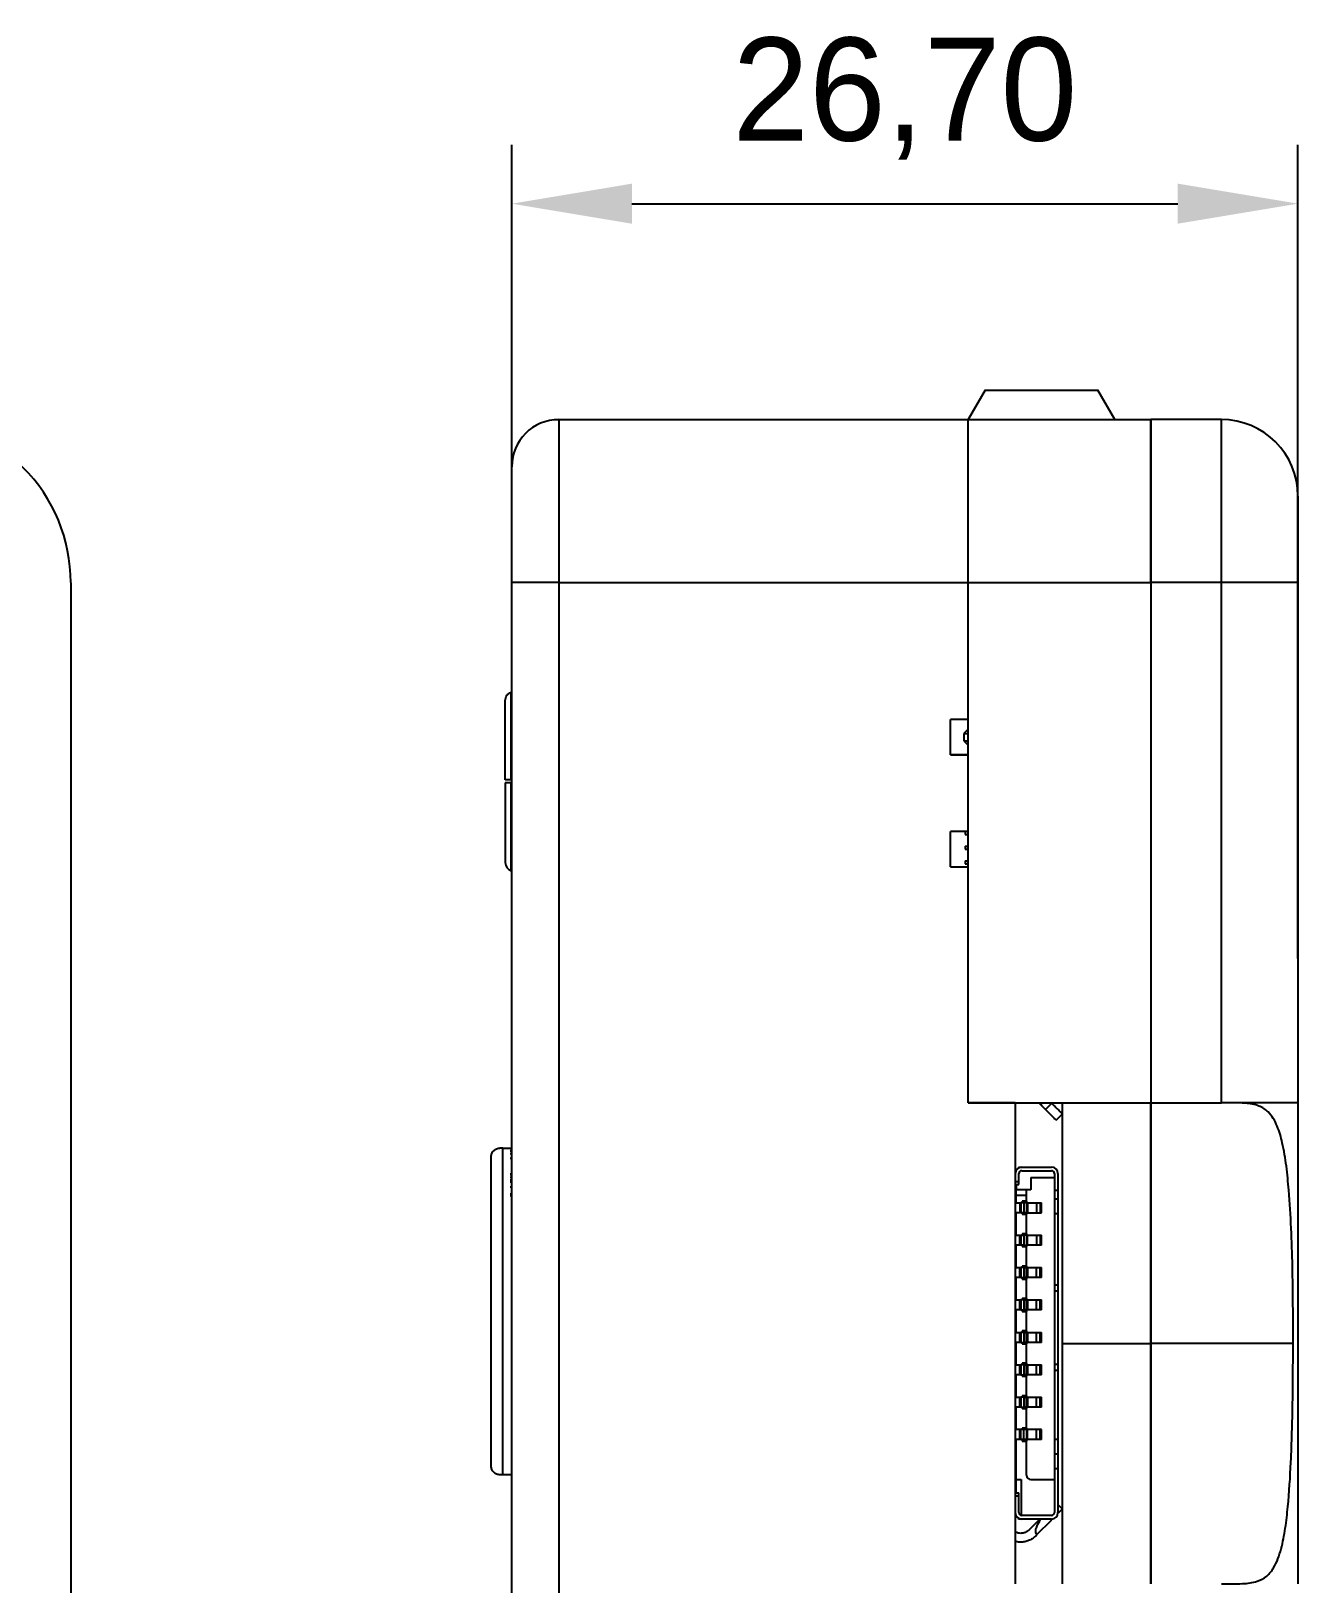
# Model space of a CAD drawing. Header units: millimetres. Extents: x 392 to 586, y 927 to 1144.
# Drawn here: x 542.8 to 585.8, y 1089.9 to 1142.6 of the extents above; entities that cross this region are included whole.
import ezdxf

# ---------------------------------------------------------------- set-up
doc = ezdxf.new("R2010")
doc.units = ezdxf.units.MM
doc.header["$PDSIZE"] = -1
doc.dimstyles.new('ISO-25', dxfattribs={"dimtxt": 2.5, "dimasz": 2.5, "dimexe": 1.25, "dimexo": 0.625, "dimtad": 1, "dimtxsty": 'Standard', "dimcen": 2.5, "dimadec": 0, "dimazin": 0, "dimtfac": 1, "dimtmove": 0, "dimatfit": 3, "dimfxl": 1, "dimarcsym": 0})

# ---------------------------------------------------------------- blocks, each defined once
blk = doc.blocks.new('*D8')
at = {"color": 0, "lineweight": -2}
for p, q in [((559.129, 1111.088), (559.129, 1138.725)), ((585.829, 1111.088), (585.829, 1138.725)), ((563.209, 1136.725), (581.749, 1136.725))]:
    blk.add_line(p, q, dxfattribs=at)
at = {"color": 0}
for points in [[(563.209, 1137.405), (563.209, 1136.045), (559.129, 1136.725)], [(581.749, 1136.045), (581.749, 1137.405), (585.829, 1136.725)]]:
    blk.add_solid(points, dxfattribs=at)
at = {"layer": 'Defpoints', "color": 0}
for p in [(585.829, 1136.725), (559.129, 1111.088), (585.829, 1111.088)]:
    blk.add_point(p, dxfattribs=at)
at = {"color": 0, "insert": (572.479, 1140.29), "char_height": 3.5, "attachment_point": 5}
blk.add_mtext('26,70', dxfattribs=at)

msp = doc.modelspace()

# ---------------------------------------------------------------- linework, layer by layer
at = {"color": 7, "linetype": 'Continuous', "lineweight": 25}
for p, q in [((575.207, 1130.394), (574.629, 1129.394)), ((575.207, 1130.394), (577.119, 1130.394)), ((577.119, 1130.394), (579.032, 1130.394)), ((579.609, 1129.394), (579.032, 1130.394)), ((560.579, 1129.387), (560.579, 1129.394)), ((560.579, 1129.394), (560.729, 1129.394)), ((560.729, 1129.394), (560.729, 1123.864)), ((560.729, 1129.394), (574.629, 1129.394)), ((560.729, 1129.394), (560.729, 1129.394)), ((574.629, 1123.864), (574.629, 1129.394)), ((574.629, 1129.394), (580.829, 1129.394)), ((574.629, 1123.864), (574.629, 1129.394)), ((580.829, 1129.394), (580.829, 1123.864)), ((583.229, 1129.394), (580.829, 1129.394)), ((580.829, 1123.864), (580.829, 1129.394)), ((583.229, 1123.864), (583.229, 1129.394)), ((559.129, 1123.864), (559.129, 1127.794)), ((585.829, 1126.794), (585.829, 1123.864)), ((544.15, 1123.855), (544.15, 999.957)), ((559.129, 1069.607), (559.129, 1123.864)), ((560.729, 1123.864), (560.729, 1069.607)), ((560.729, 1123.864), (574.629, 1123.864)), ((574.629, 1119.206), (574.629, 1123.864)), ((574.629, 1123.864), (580.829, 1123.864)), ((574.629, 1106.193), (574.629, 1123.864)), ((580.829, 1123.864), (580.829, 1106.193)), ((583.229, 1123.864), (580.829, 1123.864)), ((583.229, 1106.193), (583.229, 1123.864)), ((585.829, 1123.864), (585.829, 1106.193)), ((559.109, 1120.139), (559.129, 1120.144)), ((559.109, 1117.157), (559.109, 1120.139)), ((558.909, 1117.157), (558.909, 1119.857)), ((574.629, 1119.206), (574.029, 1119.206)), ((574.029, 1118.006), (574.029, 1119.206)), ((574.629, 1118.878), (574.483, 1118.732)), ((574.483, 1118.732), (574.483, 1118.482)), ((574.483, 1118.732), (574.629, 1118.732)), ((574.483, 1118.482), (574.629, 1118.482)), ((574.483, 1118.482), (574.629, 1118.336)), ((574.029, 1118.006), (574.629, 1118.006)), ((574.629, 1118.006), (574.029, 1118.006)), ((574.629, 1115.406), (574.629, 1118.006)), ((559.109, 1117.157), (558.909, 1117.157)), ((558.909, 1117.057), (558.909, 1114.357)), ((559.109, 1117.057), (558.909, 1117.057)), ((559.109, 1117.157), (559.129, 1117.157)), ((559.109, 1114.074), (559.109, 1117.057)), ((559.109, 1117.057), (559.129, 1117.057)), ((574.629, 1115.406), (574.029, 1115.406)), ((574.029, 1114.206), (574.029, 1115.406)), ((574.529, 1115.406), (574.529, 1115.307)), ((574.529, 1115.307), (574.629, 1115.307)), ((574.529, 1114.907), (574.529, 1114.807)), ((574.529, 1114.907), (574.629, 1114.907)), ((574.529, 1114.807), (574.629, 1114.807)), ((574.529, 1114.407), (574.529, 1114.307)), ((574.529, 1114.407), (574.629, 1114.407)), ((574.529, 1114.307), (574.629, 1114.307)), ((559.129, 1114.068), (559.109, 1114.074)), ((574.029, 1114.206), (574.629, 1114.206)), ((574.029, 1114.206), (574.629, 1114.206)), ((574.629, 1106.193), (574.629, 1114.206)), ((576.229, 1106.193), (574.629, 1106.193)), ((574.629, 1106.193), (580.829, 1106.193)), ((576.229, 1106.193), (576.229, 1089.854)), ((577.121, 1106.1), (577.029, 1106.193)), ((577.072, 1106.193), (577.121, 1106.1)), ((577.257, 1105.963), (577.121, 1106.1)), ((577.466, 1106.179), (577.257, 1105.963)), ((577.466, 1106.179), (577.452, 1106.193)), ((577.617, 1105.6), (577.829, 1105.819)), ((577.829, 1106.193), (580.829, 1106.193)), ((577.829, 1098.084), (577.829, 1106.039)), ((580.829, 1106.193), (583.229, 1106.193)), ((580.829, 1098.084), (580.829, 1106.039)), ((585.829, 1106.193), (583.229, 1106.193)), ((585.829, 1106.193), (585.829, 1089.854)), ((558.429, 1093.857), (558.429, 1104.357)), ((558.829, 1104.657), (558.729, 1104.657)), ((558.829, 1093.557), (558.829, 1104.657)), ((559.129, 1104.566), (559.079, 1104.566)), ((559.129, 1104.549), (559.079, 1104.549)), ((559.129, 1104.457), (559.079, 1104.457)), ((559.129, 1104.301), (559.079, 1104.301)), ((559.129, 1103.767), (559.079, 1103.767)), ((559.129, 1103.749), (559.079, 1103.749)), ((576.339, 1104.007), (576.339, 1103.977)), ((576.339, 1104.007), (576.439, 1104.007)), ((576.349, 1103.522), (576.349, 1103.787)), ((576.439, 1104.007), (576.449, 1104.007)), ((576.449, 1104.007), (577.459, 1104.007)), ((576.449, 1103.887), (577.459, 1103.887)), ((577.559, 1103.787), (577.559, 1103.217)), ((577.679, 1103.787), (577.679, 1103.217)), ((559.129, 1103.657), (559.079, 1103.657)), ((559.129, 1103.563), (559.079, 1103.563)), ((559.129, 1103.501), (559.079, 1103.501)), ((559.129, 1103.332), (559.079, 1103.332)), ((576.229, 1103.522), (576.349, 1103.522)), ((576.229, 1103.422), (576.349, 1103.422)), ((576.229, 1103.357), (576.259, 1103.357)), ((576.259, 1103.422), (576.259, 1103.252)), ((576.259, 1103.252), (576.759, 1103.252)), ((576.259, 1103.052), (576.259, 1103.252)), ((576.349, 1103.422), (576.349, 1103.522)), ((576.759, 1103.237), (576.609, 1103.237)), ((576.609, 1103.052), (576.609, 1103.237)), ((576.759, 1103.657), (577.559, 1103.657)), ((576.759, 1103.657), (576.759, 1103.252)), ((576.759, 1103.237), (576.759, 1103.252)), ((577.679, 1103.217), (577.559, 1103.217)), ((577.559, 1103.217), (577.559, 1102.917)), ((577.679, 1103.217), (577.679, 1102.917)), ((559.129, 1103.092), (559.079, 1103.092)), ((559.129, 1103.029), (559.079, 1103.029)), ((576.229, 1102.857), (576.259, 1102.857)), ((576.229, 1102.797), (576.379, 1102.797)), ((576.259, 1102.797), (576.259, 1103.052)), ((576.259, 1103.052), (576.609, 1103.052)), ((576.379, 1102.797), (576.379, 1102.457)), ((576.379, 1102.797), (576.415, 1102.797)), ((576.415, 1102.797), (576.415, 1102.457)), ((576.52, 1102.797), (576.415, 1102.797)), ((576.609, 1102.847), (576.459, 1102.847)), ((576.459, 1102.847), (576.459, 1102.797)), ((576.52, 1102.797), (576.52, 1102.457)), ((576.609, 1102.797), (576.52, 1102.797)), ((576.609, 1102.847), (576.609, 1103.052)), ((576.609, 1102.847), (576.609, 1102.797)), ((576.609, 1102.797), (576.609, 1102.457)), ((576.609, 1102.797), (576.647, 1102.797)), ((576.647, 1102.797), (576.647, 1102.457)), ((576.647, 1102.797), (576.945, 1102.797)), ((576.945, 1102.797), (576.945, 1102.457)), ((576.945, 1102.797), (577.08, 1102.797)), ((577.08, 1102.797), (577.08, 1102.457)), ((577.08, 1102.797), (577.122, 1102.797)), ((577.122, 1102.457), (577.122, 1102.797)), ((577.679, 1102.917), (577.559, 1102.917)), ((577.559, 1102.917), (577.559, 1102.417)), ((577.679, 1102.917), (577.679, 1102.417)), ((576.379, 1102.457), (576.229, 1102.457)), ((576.259, 1102.362), (576.229, 1102.362)), ((576.259, 1101.697), (576.259, 1102.457)), ((576.415, 1102.457), (576.379, 1102.457)), ((576.52, 1102.457), (576.415, 1102.457)), ((576.459, 1102.457), (576.459, 1102.407)), ((576.459, 1102.407), (576.609, 1102.407)), ((576.609, 1102.457), (576.52, 1102.457)), ((576.609, 1102.457), (576.647, 1102.457)), ((576.609, 1102.457), (576.609, 1102.407)), ((576.609, 1101.747), (576.609, 1102.407)), ((576.647, 1102.457), (576.945, 1102.457)), ((576.945, 1102.457), (577.08, 1102.457)), ((577.08, 1102.457), (577.122, 1102.457)), ((577.679, 1102.417), (577.559, 1102.417)), ((577.559, 1102.417), (577.559, 1100.001)), ((577.679, 1102.417), (577.679, 1100.001)), ((576.259, 1101.912), (576.229, 1101.912)), ((576.229, 1101.697), (576.379, 1101.697)), ((576.379, 1101.357), (576.379, 1101.697)), ((576.379, 1101.697), (576.415, 1101.697)), ((576.415, 1101.697), (576.415, 1101.357)), ((576.415, 1101.697), (576.52, 1101.697)), ((576.609, 1101.747), (576.459, 1101.747)), ((576.459, 1101.747), (576.459, 1101.697)), ((576.52, 1101.697), (576.52, 1101.357)), ((576.609, 1101.697), (576.52, 1101.697)), ((576.609, 1101.747), (576.609, 1101.697)), ((576.609, 1101.697), (576.609, 1101.357)), ((576.609, 1101.697), (576.647, 1101.697)), ((576.647, 1101.357), (576.647, 1101.697)), ((576.647, 1101.697), (576.945, 1101.697)), ((576.945, 1101.697), (576.945, 1101.357)), ((576.945, 1101.697), (577.08, 1101.697)), ((577.08, 1101.697), (577.08, 1101.357)), ((577.08, 1101.697), (577.122, 1101.697)), ((577.122, 1101.357), (577.122, 1101.697)), ((576.379, 1101.357), (576.229, 1101.357)), ((576.229, 1101.162), (576.259, 1101.162)), ((576.259, 1100.597), (576.259, 1101.357)), ((576.415, 1101.357), (576.379, 1101.357)), ((576.52, 1101.357), (576.415, 1101.357)), ((576.459, 1101.357), (576.459, 1101.307)), ((576.459, 1101.307), (576.609, 1101.307)), ((576.52, 1101.357), (576.609, 1101.357)), ((576.609, 1101.357), (576.647, 1101.357)), ((576.609, 1101.357), (576.609, 1101.307)), ((576.609, 1100.647), (576.609, 1101.307)), ((576.945, 1101.357), (576.647, 1101.357)), ((577.08, 1101.357), (576.945, 1101.357)), ((577.122, 1101.357), (577.08, 1101.357)), ((576.259, 1100.857), (576.229, 1100.857)), ((576.229, 1100.597), (576.379, 1100.597)), ((576.379, 1100.257), (576.379, 1100.597)), ((576.379, 1100.597), (576.415, 1100.597)), ((576.415, 1100.597), (576.415, 1100.257)), ((576.52, 1100.597), (576.415, 1100.597)), ((576.609, 1100.647), (576.459, 1100.647)), ((576.459, 1100.647), (576.459, 1100.597)), ((576.52, 1100.597), (576.52, 1100.257)), ((576.52, 1100.597), (576.609, 1100.597)), ((576.609, 1100.647), (576.609, 1100.597)), ((576.609, 1100.257), (576.609, 1100.597)), ((576.647, 1100.597), (576.609, 1100.597)), ((576.647, 1100.597), (576.647, 1100.257)), ((576.647, 1100.597), (576.945, 1100.597)), ((576.945, 1100.257), (576.945, 1100.597)), ((576.945, 1100.597), (577.08, 1100.597)), ((577.08, 1100.257), (577.08, 1100.597)), ((577.08, 1100.597), (577.122, 1100.597)), ((577.122, 1100.257), (577.122, 1100.597)), ((576.379, 1100.257), (576.229, 1100.257)), ((576.259, 1099.497), (576.259, 1100.257)), ((576.415, 1100.257), (576.379, 1100.257)), ((576.415, 1100.257), (576.52, 1100.257)), ((576.459, 1100.257), (576.459, 1100.207)), ((576.459, 1100.207), (576.609, 1100.207)), ((576.609, 1100.257), (576.52, 1100.257)), ((576.609, 1100.257), (576.647, 1100.257)), ((576.609, 1100.257), (576.609, 1100.207)), ((576.609, 1099.547), (576.609, 1100.207)), ((576.945, 1100.257), (576.647, 1100.257)), ((577.08, 1100.257), (576.945, 1100.257)), ((577.122, 1100.257), (577.08, 1100.257)), ((576.259, 1099.857), (576.229, 1099.857)), ((576.229, 1099.497), (576.379, 1099.497)), ((576.379, 1099.157), (576.379, 1099.497)), ((576.379, 1099.497), (576.415, 1099.497)), ((576.415, 1099.497), (576.415, 1099.157)), ((576.52, 1099.497), (576.415, 1099.497)), ((576.609, 1099.547), (576.459, 1099.547)), ((576.459, 1099.547), (576.459, 1099.497)), ((576.52, 1099.497), (576.52, 1099.157)), ((576.52, 1099.497), (576.609, 1099.497)), ((576.609, 1099.547), (576.609, 1099.497)), ((576.609, 1099.157), (576.609, 1099.497)), ((576.647, 1099.497), (576.609, 1099.497)), ((576.647, 1099.497), (576.647, 1099.157)), ((576.647, 1099.497), (576.945, 1099.497)), ((576.945, 1099.157), (576.945, 1099.497)), ((576.945, 1099.497), (577.08, 1099.497)), ((577.08, 1099.157), (577.08, 1099.497)), ((577.08, 1099.497), (577.122, 1099.497)), ((577.122, 1099.157), (577.122, 1099.497)), ((577.679, 1100.001), (577.559, 1100.001)), ((577.559, 1100.001), (577.559, 1099.801)), ((577.679, 1099.801), (577.559, 1099.801)), ((577.559, 1099.801), (577.559, 1097.301)), ((577.679, 1100.001), (577.679, 1099.801)), ((577.679, 1099.801), (577.679, 1097.301)), ((576.379, 1099.157), (576.229, 1099.157)), ((576.259, 1098.397), (576.259, 1099.157)), ((576.415, 1099.157), (576.379, 1099.157)), ((576.415, 1099.157), (576.52, 1099.157)), ((576.459, 1099.157), (576.459, 1099.107)), ((576.459, 1099.107), (576.609, 1099.107)), ((576.609, 1099.157), (576.52, 1099.157)), ((576.609, 1099.157), (576.647, 1099.157)), ((576.609, 1099.157), (576.609, 1099.107)), ((576.609, 1098.447), (576.609, 1099.107)), ((576.945, 1099.157), (576.647, 1099.157)), ((577.08, 1099.157), (576.945, 1099.157)), ((577.122, 1099.157), (577.08, 1099.157)), ((576.229, 1098.857), (576.259, 1098.857)), ((576.609, 1098.447), (576.459, 1098.447)), ((576.459, 1098.447), (576.459, 1098.397)), ((576.609, 1098.447), (576.609, 1098.397)), ((576.229, 1098.397), (576.379, 1098.397)), ((576.379, 1098.057), (576.229, 1098.057)), ((576.259, 1097.297), (576.259, 1098.057)), ((576.379, 1098.057), (576.379, 1098.397)), ((576.379, 1098.397), (576.415, 1098.397)), ((576.415, 1098.057), (576.379, 1098.057)), ((576.415, 1098.397), (576.415, 1098.057)), ((576.52, 1098.397), (576.415, 1098.397)), ((576.415, 1098.057), (576.52, 1098.057)), ((576.459, 1098.057), (576.459, 1098.007)), ((576.459, 1098.007), (576.609, 1098.007)), ((576.52, 1098.397), (576.52, 1098.057)), ((576.52, 1098.397), (576.609, 1098.397)), ((576.609, 1098.057), (576.52, 1098.057)), ((576.609, 1098.057), (576.609, 1098.397)), ((576.647, 1098.397), (576.609, 1098.397)), ((576.609, 1098.057), (576.647, 1098.057)), ((576.609, 1098.057), (576.609, 1098.007)), ((576.609, 1097.347), (576.609, 1098.007)), ((576.647, 1098.397), (576.647, 1098.057)), ((576.647, 1098.397), (576.945, 1098.397)), ((576.945, 1098.057), (576.647, 1098.057)), ((576.945, 1098.057), (576.945, 1098.397)), ((576.945, 1098.397), (577.08, 1098.397)), ((577.08, 1098.057), (576.945, 1098.057)), ((577.08, 1098.057), (577.08, 1098.397)), ((577.08, 1098.397), (577.122, 1098.397)), ((577.122, 1098.057), (577.08, 1098.057)), ((577.122, 1098.057), (577.122, 1098.397)), ((577.829, 1098.023), (580.829, 1098.023)), ((577.829, 1090.008), (577.829, 1097.963)), ((585.665, 1098.023), (580.829, 1098.023)), ((580.829, 1090.008), (580.829, 1097.963)), ((576.259, 1097.857), (576.229, 1097.857)), ((576.229, 1097.357), (576.259, 1097.357)), ((576.229, 1097.297), (576.379, 1097.297)), ((576.379, 1096.957), (576.229, 1096.957)), ((576.229, 1096.857), (576.259, 1096.857)), ((576.259, 1096.197), (576.259, 1096.957)), ((576.379, 1096.957), (576.379, 1097.297)), ((576.379, 1097.297), (576.415, 1097.297)), ((576.415, 1096.957), (576.379, 1096.957)), ((576.415, 1097.297), (576.415, 1096.957)), ((576.52, 1097.297), (576.415, 1097.297)), ((576.415, 1096.957), (576.52, 1096.957)), ((576.609, 1097.347), (576.459, 1097.347)), ((576.459, 1097.347), (576.459, 1097.297)), ((576.459, 1096.957), (576.459, 1096.907)), ((576.459, 1096.907), (576.609, 1096.907)), ((576.52, 1097.297), (576.52, 1096.957)), ((576.52, 1097.297), (576.609, 1097.297)), ((576.609, 1096.957), (576.52, 1096.957)), ((576.609, 1097.347), (576.609, 1097.297)), ((576.609, 1096.957), (576.609, 1097.297)), ((576.647, 1097.297), (576.609, 1097.297)), ((576.609, 1096.957), (576.647, 1096.957)), ((576.609, 1096.957), (576.609, 1096.907)), ((576.609, 1096.247), (576.609, 1096.907)), ((576.647, 1097.297), (576.647, 1096.957)), ((576.647, 1097.297), (576.945, 1097.297)), ((576.945, 1096.957), (576.647, 1096.957)), ((576.945, 1096.957), (576.945, 1097.297)), ((576.945, 1097.297), (577.08, 1097.297)), ((577.08, 1096.957), (576.945, 1096.957)), ((577.08, 1096.957), (577.08, 1097.297)), ((577.08, 1097.297), (577.122, 1097.297)), ((577.122, 1096.957), (577.08, 1096.957)), ((577.122, 1096.957), (577.122, 1097.297)), ((577.679, 1097.301), (577.559, 1097.301)), ((577.559, 1097.301), (577.559, 1097.101)), ((577.679, 1097.101), (577.559, 1097.101)), ((577.559, 1097.101), (577.559, 1094.757)), ((577.679, 1097.301), (577.679, 1097.101)), ((577.679, 1097.101), (577.679, 1094.757)), ((576.229, 1096.392), (576.259, 1096.392)), ((576.229, 1096.197), (576.379, 1096.197)), ((576.379, 1095.857), (576.229, 1095.857)), ((576.259, 1095.097), (576.259, 1095.857)), ((576.379, 1095.857), (576.379, 1096.197)), ((576.379, 1096.197), (576.415, 1096.197)), ((576.415, 1095.857), (576.379, 1095.857)), ((576.415, 1096.197), (576.415, 1095.857)), ((576.52, 1096.197), (576.415, 1096.197)), ((576.415, 1095.857), (576.52, 1095.857)), ((576.609, 1096.247), (576.459, 1096.247)), ((576.459, 1096.247), (576.459, 1096.197)), ((576.459, 1095.857), (576.459, 1095.807)), ((576.459, 1095.807), (576.609, 1095.807)), ((576.52, 1096.197), (576.52, 1095.857)), ((576.52, 1096.197), (576.609, 1096.197)), ((576.609, 1095.857), (576.52, 1095.857)), ((576.609, 1096.247), (576.609, 1096.197)), ((576.609, 1095.857), (576.609, 1096.197)), ((576.647, 1096.197), (576.609, 1096.197)), ((576.609, 1095.857), (576.647, 1095.857)), ((576.609, 1095.857), (576.609, 1095.807)), ((576.609, 1095.147), (576.609, 1095.807)), ((576.647, 1096.197), (576.647, 1095.857)), ((576.647, 1096.197), (576.945, 1096.197)), ((576.945, 1095.857), (576.647, 1095.857)), ((576.945, 1095.857), (576.945, 1096.197)), ((576.945, 1096.197), (577.08, 1096.197)), ((577.08, 1095.857), (576.945, 1095.857)), ((577.08, 1095.857), (577.08, 1096.197)), ((577.08, 1096.197), (577.122, 1096.197)), ((577.122, 1095.857), (577.08, 1095.857)), ((577.122, 1095.857), (577.122, 1096.197)), ((576.229, 1095.642), (576.259, 1095.642)), ((576.229, 1095.192), (576.259, 1095.192)), ((576.379, 1095.097), (576.229, 1095.097)), ((576.379, 1094.757), (576.229, 1094.757)), ((576.259, 1093.397), (576.259, 1094.757)), ((576.379, 1094.757), (576.379, 1095.097)), ((576.415, 1095.097), (576.379, 1095.097)), ((576.415, 1094.757), (576.379, 1094.757)), ((576.415, 1094.757), (576.415, 1095.097)), ((576.52, 1095.097), (576.415, 1095.097)), ((576.52, 1094.757), (576.415, 1094.757)), ((576.609, 1095.147), (576.459, 1095.147)), ((576.459, 1095.147), (576.459, 1095.097)), ((576.459, 1094.757), (576.459, 1094.707)), ((576.52, 1094.757), (576.52, 1095.097)), ((576.609, 1095.097), (576.52, 1095.097)), ((576.609, 1094.757), (576.52, 1094.757)), ((576.609, 1095.147), (576.609, 1095.097)), ((576.609, 1095.097), (576.609, 1094.757)), ((576.647, 1095.097), (576.609, 1095.097)), ((576.647, 1094.757), (576.609, 1094.757)), ((576.609, 1094.757), (576.609, 1094.707)), ((576.647, 1094.757), (576.647, 1095.097)), ((576.945, 1095.097), (576.647, 1095.097)), ((576.945, 1094.757), (576.647, 1094.757)), ((576.945, 1094.757), (576.945, 1095.097)), ((577.08, 1095.097), (576.945, 1095.097)), ((577.08, 1094.757), (576.945, 1094.757)), ((577.08, 1094.757), (577.08, 1095.097)), ((577.122, 1095.097), (577.08, 1095.097)), ((577.122, 1094.757), (577.08, 1094.757)), ((577.122, 1094.757), (577.122, 1095.097)), ((577.679, 1094.757), (577.559, 1094.757)), ((577.559, 1094.757), (577.559, 1094.257)), ((577.679, 1094.757), (577.679, 1094.257)), ((576.459, 1094.707), (576.609, 1094.707)), ((576.609, 1093.547), (576.609, 1094.707)), ((577.679, 1094.257), (577.559, 1094.257)), ((577.559, 1094.257), (577.559, 1093.757)), ((577.679, 1094.257), (577.679, 1093.757)), ((577.559, 1093.757), (577.559, 1092.277)), ((577.679, 1093.757), (577.559, 1093.757)), ((577.679, 1093.757), (577.679, 1092.277)), ((558.829, 1093.557), (558.729, 1093.557)), ((576.259, 1093.397), (576.429, 1093.397)), ((576.259, 1092.942), (576.259, 1093.397)), ((576.429, 1093.397), (576.429, 1092.179)), ((576.759, 1093.397), (577.559, 1093.397)), ((576.229, 1092.942), (576.349, 1092.942)), ((576.229, 1092.842), (576.349, 1092.842)), ((576.349, 1092.842), (576.349, 1092.942)), ((576.349, 1092.277), (576.349, 1092.842)), ((577.459, 1092.177), (576.449, 1092.177)), ((577.829, 1092.394), (577.679, 1092.55)), ((576.339, 1092.057), (576.339, 1092.086)), ((576.449, 1092.057), (576.339, 1092.057)), ((577.459, 1092.057), (576.449, 1092.057)), ((577.065, 1092.057), (576.699, 1091.689)), ((576.96, 1091.527), (577.466, 1092.034)), ((576.911, 1091.478), (576.96, 1091.527))]:
    msp.add_line(p, q, dxfattribs=at)
at = {"color": 8, "linetype": 'Continuous', "lineweight": 25}
for p, q in [((576.439, 1104.007), (576.439, 1104.006)), ((576.229, 1102.262), (576.259, 1102.262)), ((576.229, 1102.012), (576.259, 1102.012)), ((576.229, 1101.262), (576.259, 1101.262)), ((576.229, 1096.292), (576.259, 1096.292)), ((576.229, 1095.542), (576.259, 1095.542)), ((576.229, 1095.292), (576.259, 1095.292)), ((577.466, 1092.034), (577.444, 1092.057))]:
    msp.add_line(p, q, dxfattribs=at)
at = {"color": 7, "linetype": 'Continuous', "lineweight": 25, "flags": 128}
msp.add_lwpolyline([(585.829, 1123.864), (585.779, 1123.864), (585.631, 1123.864), (585.391, 1123.864), (585.068, 1123.864), (584.674, 1123.864), (584.224, 1123.864), (583.737, 1123.864), (583.229, 1123.864)], dxfattribs=at)
at = {"color": 7, "linetype": 'Continuous', "lineweight": 25}
for centre, radius, start, end in [((538.613, 1123.856), 5.538, 359.9928, 89.9928), ((560.729, 1127.794), 1.6, 90, 180), ((560.729, 1127.794), 1.6, 90, 180), ((583.229, 1126.794), 2.6, 0, 90), ((559.907, 805.702), 318.163, 89.85191, 90.14004), ((559.209, 1114.357), 0.3, 180, 250.5288), ((576.449, 1103.787), 0.22, 90, 180), ((576.449, 1103.787), 0.1, 90, 180), ((577.459, 1103.787), 0.22, 0, 90), ((577.459, 1103.787), 0.1, 0, 90), ((576.759, 1093.547), 0.15, 180, 270), ((576.449, 1092.277), 0.22, 180, 270), ((576.449, 1092.277), 0.1, 180, 270), ((577.459, 1092.277), 0.22, 270, 0), ((577.459, 1092.277), 0.1, 270, 0)]:
    msp.add_arc(centre, radius, start, end, dxfattribs=at)
for points in [[(558.909, 1119.857), (558.912, 1119.887), (558.918, 1119.949), (558.961, 1120.032), (559.025, 1120.101), (559.081, 1120.127), (559.109, 1120.139)], [(558.429, 1104.357), (558.434, 1104.396), (558.443, 1104.475), (558.512, 1104.574), (558.611, 1104.643), (558.69, 1104.652), (558.729, 1104.657)], [(558.829, 1104.657), (558.869, 1104.657), (558.947, 1104.657), (559.046, 1104.657), (559.116, 1104.657), (559.125, 1104.657), (559.129, 1104.657)], [(558.729, 1093.557), (558.69, 1093.561), (558.611, 1093.57), (558.512, 1093.64), (558.443, 1093.739), (558.434, 1093.817), (558.429, 1093.857)], [(559.129, 1093.557), (559.125, 1093.557), (559.116, 1093.557), (559.046, 1093.557), (558.947, 1093.557), (558.869, 1093.557), (558.829, 1093.557)], [(576.415, 1091.572), (576.385, 1091.573), (576.324, 1091.577), (576.268, 1091.6), (576.24, 1091.612)], [(576.699, 1091.689), (576.679, 1091.672), (576.64, 1091.637), (576.57, 1091.6), (576.494, 1091.576), (576.442, 1091.573), (576.415, 1091.572)], [(576.911, 1091.478), (576.877, 1091.447), (576.808, 1091.385), (576.685, 1091.322), (576.553, 1091.279), (576.461, 1091.274), (576.415, 1091.272)], [(576.911, 1091.478), (576.877, 1091.447), (576.808, 1091.385), (576.685, 1091.322), (576.553, 1091.279), (576.461, 1091.274), (576.415, 1091.272)]]:
    msp.add_open_spline(points, degree=3, dxfattribs=at)
for points, knots in [([(577.619, 1105.601), (577.613, 1105.606), (577.603, 1105.617), (577.521, 1105.699), (577.402, 1105.818), (577.306, 1105.915), (577.257, 1105.963)], [0, 0, 0, 0, 0.24986, 0.5, 0.75014, 1, 1, 1, 1]), ([(577.827, 1105.817), (577.823, 1105.82), (577.816, 1105.828), (577.748, 1105.896), (577.652, 1105.992), (577.552, 1106.093), (577.495, 1106.15), (577.466, 1106.179)], [0, 0, 0, 0, 0.20637, 0.441608, 0.70561, 0.849168, 1, 1, 1, 1]), ([(577.829, 1098.023), (577.829, 1098.611), (577.829, 1099.812), (577.829, 1101.593), (577.829, 1103.164), (577.829, 1104.425), (577.829, 1105.318), (577.829, 1105.89), (577.829, 1106.157), (577.829, 1106.181), (577.829, 1106.193)], [0, 0, 0, 0, 0.203557, 0.416047, 0.617791, 0.750686, 0.859831, 0.940657, 0.97171, 1, 1, 1, 1]), ([(580.829, 1106.193), (580.829, 1106.181), (580.829, 1106.157), (580.829, 1105.89), (580.829, 1105.318), (580.829, 1104.425), (580.829, 1103.164), (580.829, 1101.593), (580.829, 1099.812), (580.829, 1098.611), (580.829, 1098.023)], [0, 0, 0, 0, 0.02829, 0.059343, 0.140169, 0.249314, 0.382209, 0.583953, 0.796443, 1, 1, 1, 1]), ([(580.829, 1098.023), (580.829, 1098.611), (580.829, 1099.812), (580.829, 1101.593), (580.829, 1103.164), (580.829, 1104.425), (580.829, 1105.318), (580.829, 1105.89), (580.829, 1106.157), (580.829, 1106.181), (580.829, 1106.193)], [0, 0, 0, 0, 0.203557, 0.416047, 0.617791, 0.750686, 0.859831, 0.940657, 0.97171, 1, 1, 1, 1]), ([(585.665, 1098.023), (585.664, 1098.893), (585.661, 1100.633), (585.575, 1102.643), (585.445, 1104.041), (585.325, 1104.776), (585.145, 1105.414), (584.887, 1105.866), (584.493, 1106.118), (583.952, 1106.202), (583.503, 1106.196), (583.229, 1106.193)], [0, 0, 0, 0, 0.263521, 0.526689, 0.610718, 0.694591, 0.757903, 0.82193, 0.864701, 0.917348, 1, 1, 1, 1]), ([(577.829, 1089.854), (577.829, 1089.865), (577.829, 1089.89), (577.829, 1090.157), (577.829, 1090.728), (577.829, 1091.622), (577.829, 1092.882), (577.829, 1094.453), (577.829, 1096.235), (577.829, 1097.436), (577.829, 1098.023)], [0, 0, 0, 0, 0.02829, 0.059343, 0.140169, 0.249314, 0.382209, 0.583953, 0.796443, 1, 1, 1, 1]), ([(580.829, 1098.023), (580.829, 1097.436), (580.829, 1096.235), (580.829, 1094.453), (580.829, 1092.882), (580.829, 1091.622), (580.829, 1090.728), (580.829, 1090.157), (580.829, 1089.89), (580.829, 1089.865), (580.829, 1089.854)], [0, 0, 0, 0, 0.203557, 0.416047, 0.617791, 0.750686, 0.859831, 0.940657, 0.97171, 1, 1, 1, 1]), ([(580.829, 1089.854), (580.829, 1089.865), (580.829, 1089.89), (580.829, 1090.157), (580.829, 1090.728), (580.829, 1091.622), (580.829, 1092.882), (580.829, 1094.453), (580.829, 1096.235), (580.829, 1097.436), (580.829, 1098.023)], [0, 0, 0, 0, 0.02829, 0.059343, 0.140169, 0.249314, 0.382209, 0.583953, 0.796443, 1, 1, 1, 1]), ([(583.229, 1089.854), (583.472, 1089.852), (583.896, 1089.848), (584.423, 1089.907), (584.784, 1090.1), (585.076, 1090.47), (585.272, 1091.038), (585.409, 1091.743), (585.52, 1092.727), (585.607, 1094.146), (585.656, 1096), (585.662, 1097.348), (585.665, 1098.023)], [0, 0, 0, 0, 0.073328, 0.128111, 0.170371, 0.212572, 0.287033, 0.362173, 0.437479, 0.591741, 0.795552, 1, 1, 1, 1]), ([(577.698, 1092.267), (577.715, 1092.284), (577.767, 1092.336), (577.815, 1092.384), (577.823, 1092.393), (577.827, 1092.397)], [0, 0, 0, 0, 0.194511, 0.623555, 1, 1, 1, 1]), ([(576.96, 1091.527), (576.948, 1091.552), (576.925, 1091.6), (576.921, 1091.709), (576.982, 1091.863), (577.049, 1091.983), (577.091, 1092.057)], [0, 0, 0, 0, 0.14362, 0.27748, 0.554929, 1, 1, 1, 1]), ([(576.415, 1091.272), (576.362, 1091.273), (576.298, 1091.274), (576.239, 1091.296), (576.229, 1091.3)], [0, 0, 0, 0, 0.839228, 1, 1, 1, 1])]:
    msp.add_open_spline(points, degree=3, knots=knots, dxfattribs=at)

# ---------------------------------------------------------------- dimensions: what is measured, and where the dimension line sits
dim = msp.add_linear_dim(base=(585.829, 1136.725), p1=(559.129, 1111.088), p2=(585.829, 1111.088), dimstyle='ISO-25', override={"dimtxt": 3.5, "dimasz": 4.08, "dimexe": 2, "dimexo": 0, "dimgap": 1.524, "dimtih": 1, "dimtoh": 1, "dimzin": 0, "dimadec": 2, "dimtzin": 0})
dim.commit()
dim.dimension.update_dxf_attribs({"geometry": '*D8', "text_midpoint": (572.479, 1140.29)})

doc.saveas('drawing.dxf')
